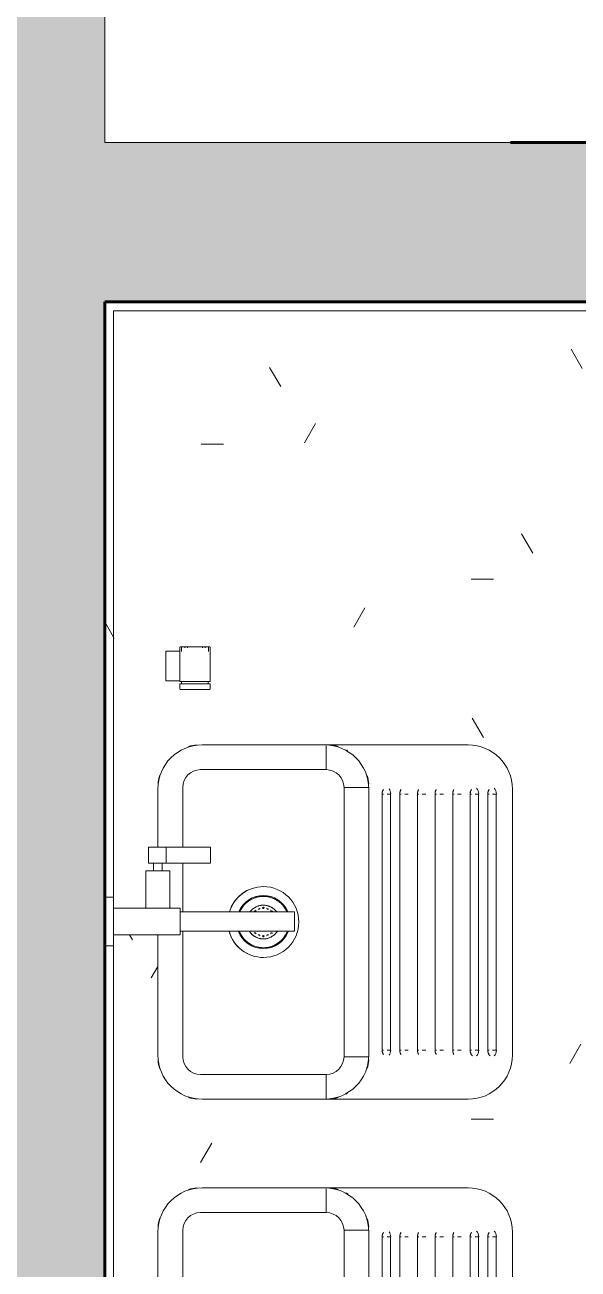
# Model space of a CAD drawing. Header units: millimetres. Extents: x -11245 to 9283, y -22520 to -3800.
# Drawn here: x -7155 to -6531, y -17851 to -16447 of the extents above; entities that cross this region are included whole.
import ezdxf

# ---------------------------------------------------------------- set-up
doc = ezdxf.new("R2010")
doc.units = ezdxf.units.MM
for name, color, linetype, lineweight in [('A-WALL', 113, 'Continuous', 25), ('A-WALL-PATT', 111, 'Continuous', 25), ('I-FURN', 30, 'Continuous', 9), ('P-SANR-FIXT', 6, 'Continuous', 9)]:
    doc.layers.add(name, color=color, linetype=linetype, lineweight=lineweight)
pattern_1 = [(0, (7064.62, 16759.65), (609.6, 152.4), [25.146, -432.054, 25.146, -432.054, -2438.4]), (0, (7064.62, 16759.65), (609.6, 152.4), [-914.4, 25.146, -889.254, 25.146, -432.054, -1066.8]), (0, (7064.62, 16759.65), (609.6, 152.4), [-2286, 25.146, -279.654, 25.146, -736.854]), (120, (7293.22, 16835.85), (-436.7823, 451.7291), [25.146, -432.054, 25.146, -432.054, -2438.4]), (120, (7293.22, 16835.85), (-436.7823, 451.7291), [-914.4, 25.146, -889.254, 25.146, -432.054, -1066.8]), (120, (7293.22, 16835.85), (-436.7823, 451.7291), [-2286, 25.146, -279.654, 25.146, -736.854]), (240, (7369.42, 17140.65), (-172.8177, -604.1291), [25.146, -432.054, 25.146, -2870.454]), (240, (7369.42, 17140.65), (-172.8177, -604.1291), [-482.346, -432.054, 25.146, -889.254, -1524]), (240, (7369.42, 17140.65), (-172.8177, -604.1291), [-1828.8, 25.146, -432.054, 25.146, -1041.654]), (240, (7369.42, 17140.65), (-172.8177, -604.1291), [-2311.146, -279.654, 25.146, -736.854])]

# ---------------------------------------------------------------- blocks, each defined once
blk = doc.blocks.new('BANCADA LAVANDERIA - BANCADA LAVANDERIA-4419173-PAGINAÇÃO DE PISO TÉRREO')
at = {"layer": 'I-FURN'}
h = blk.add_hatch(dxfattribs=at)
h.set_pattern_fill('FP_14', color=256, style=0, pattern_type=2)
h.set_pattern_definition(pattern_1)
h.paths.add_polyline_path([(0, -2380), (10, -2380), (10, -1229.5), (0, -1229.5), (0, -2342.3)])
h.paths.add_polyline_path([(10, -1174.5), (10, -726.9), (0, -726.9), (0, -1174.5), (5.1, -1174.5)])
h.paths.add_polyline_path([(2310, -900), (2320, -900), (2320, 0), (0, 0), (0, -671.9), (10, -671.9), (10, -10), (2310, -10), (2310, -626.1)])
h = blk.add_hatch(dxfattribs=at)
h.set_pattern_fill('FP_15', color=256, style=0, pattern_type=2)
h.set_pattern_definition(pattern_1)
h.paths.add_polyline_path([(10, -1500), (550, -1500), (550, -400), (1770, -400), (1770, -900), (2310, -900), (2310, -10), (10, -10), (10, -684.4), (60, -683.8), (60, -682.9), (46.4, -682.9), (46.4, -642.4), (55.2, -642.4), (54.9, -633.4), (49.6, -633.4), (50.2, -615.4), (60, -615.4), (60, -550), (62.3, -535.6), (66.7, -525), (74.6, -514.6), (87.4, -505.7), (97.9, -501.6), (116.4, -500), (410, -500), (422.9, -501.7), (435, -506.7), (445.4, -514.6), (453.3, -525), (458.3, -537.1), (460, -550), (460, -850), (458.3, -862.9), (453.3, -875), (445.4, -885.4), (435, -893.3), (422.9, -898.3), (407.8, -900), (110, -900), (97.1, -898.3), (85, -893.3), (74.6, -885.4), (66.7, -875), (61.7, -862.9), (60, -850), (60, -714.4), (10, -714.4), (10, -1187), (60, -1186.4), (60, -1185.5), (46.4, -1185.5), (46.4, -1145), (55.2, -1145), (54.9, -1136), (49.6, -1136), (50.4, -1118), (60, -1118), (60, -1050), (62.3, -1035.6), (66.7, -1025), (74.6, -1014.6), (85, -1006.7), (97.1, -1001.7), (110, -1000), (410, -1000), (422.9, -1001.7), (436, -1007.5), (445.4, -1014.6), (453.3, -1025), (458.3, -1037.1), (460, -1050), (460, -1350), (458.3, -1362.9), (453.3, -1375), (445.4, -1385.4), (435, -1393.3), (422.9, -1398.3), (407.8, -1400), (110, -1400), (97.1, -1398.3), (85, -1393.3), (74.6, -1385.4), (66.7, -1375), (61.7, -1362.9), (60, -1350), (60, -1217), (10, -1217), (10, -1497.6)])
h.paths.add_polyline_path([(84.9, -437), (84.9, -431), (91.3, -431), (91.3, -428.5), (69.1, -427.7), (69.1, -394.3), (84.9, -394.3), (84.9, -390), (118.9, -390), (118.9, -428.5), (112.5, -428.5), (112.5, -431), (118.9, -431), (118.9, -437), (86.1, -437)])
at = {"layer": 'I-FURN', "color": 254}
for p, q in [((10, -671.9), (10, -10)), ((10, -10), (2310, -10)), ((110, -500), (410, -500)), ((250, -501), (250, -528)), ((250, -528), (108, -528)), ((108, -528), (250, -528)), ((60, -615.4), (60, -550)), ((88, -548), (88, -615.4)), ((88, -615.4), (88, -548)), ((270, -852), (270, -548)), ((297.7, -548), (270, -548)), ((270, -548), (297.7, -548)), ((270, -852), (270, -548)), ((298, -850), (298, -550)), ((298, -550), (298, -850)), ((314.1, -555.5), (313, -555.5)), ((313, -555.5), (313, -844.5)), ((313, -555.5), (314.5, -555.5)), ((320.2, -555.5), (318.5, -555.5)), ((322.6, -555.5), (320.5, -555.5)), ((320.5, -555.5), (322.6, -555.5)), ((322.6, -555.5), (322.6, -844.5)), ((334, -555.5), (332.9, -555.5)), ((332.9, -555.5), (332.9, -844.5)), ((332.9, -555.5), (334.5, -555.5)), ((340.1, -555.5), (338.5, -555.5)), ((342.5, -555.5), (340.4, -555.5)), ((340.4, -555.5), (342.5, -555.5)), ((353.9, -555.5), (352.8, -555.5)), ((352.8, -555.5), (352.8, -844.5)), ((352.8, -555.5), (354.3, -555.5)), ((360, -555.5), (358.3, -555.5)), ((362.4, -555.5), (360.3, -555.5)), ((360.3, -555.5), (362.4, -555.5)), ((373.8, -555.5), (372.7, -555.5)), ((372.7, -555.5), (372.7, -844.5)), ((372.7, -555.5), (374.2, -555.5)), ((379.9, -555.5), (378.2, -555.5)), ((382.3, -555.5), (380.2, -555.5)), ((380.2, -555.5), (382.3, -555.5)), ((393.7, -555.5), (392.6, -555.5)), ((392.6, -555.5), (392.6, -844.5)), ((392.6, -555.5), (394.1, -555.5)), ((399.8, -555.5), (398.1, -555.5)), ((402.2, -555.5), (400.1, -555.5)), ((400.1, -555.5), (402.2, -555.5)), ((413.4, -555.5), (412.3, -555.5)), ((412.3, -555.5), (412.3, -844.5)), ((412.3, -555.5), (413.9, -555.5)), ((419.5, -555.5), (417.9, -555.5)), ((421.9, -555.5), (419.8, -555.5)), ((419.8, -555.5), (421.9, -555.5)), ((421.9, -555.5), (421.9, -844.5)), ((433.3, -555.5), (432.2, -555.5)), ((432.2, -555.5), (432.2, -844.5)), ((432.2, -555.5), (433.7, -555.5)), ((439.4, -555.5), (437.7, -555.5)), ((441.8, -555.5), (439.7, -555.5)), ((439.7, -555.5), (441.8, -555.5)), ((441.8, -555.5), (441.8, -844.5)), ((460, -550), (460, -850)), ((88, -633.4), (88, -688.4)), ((88, -688.4), (88, -633.4)), ((60, -850), (60, -714.4)), ((88, -710.4), (88, -852)), ((88, -852), (88, -710.4)), ((10, -1174.5), (10, -726.9)), ((270, -852), (297.7, -852)), ((297.7, -852), (270, -852)), ((313, -844.5), (314.1, -844.5)), ((314.5, -844.5), (313, -844.5)), ((318.5, -844.5), (320.2, -844.5)), ((320.5, -844.5), (322.6, -844.5)), ((322.6, -844.5), (320.5, -844.5)), ((332.9, -844.5), (334, -844.5)), ((334.5, -844.5), (332.9, -844.5)), ((338.5, -844.5), (340.1, -844.5)), ((340.4, -844.5), (342.5, -844.5)), ((342.5, -844.5), (340.4, -844.5)), ((352.8, -844.5), (353.9, -844.5)), ((354.3, -844.5), (352.8, -844.5)), ((358.3, -844.5), (360, -844.5)), ((360.3, -844.5), (362.4, -844.5)), ((362.4, -844.5), (360.3, -844.5)), ((372.7, -844.5), (373.8, -844.5)), ((374.2, -844.5), (372.7, -844.5)), ((378.2, -844.5), (379.9, -844.5)), ((380.2, -844.5), (382.3, -844.5)), ((382.3, -844.5), (380.2, -844.5)), ((392.6, -844.5), (393.7, -844.5)), ((394.1, -844.5), (392.6, -844.5)), ((398.1, -844.5), (399.8, -844.5)), ((400.1, -844.5), (402.2, -844.5)), ((402.2, -844.5), (400.1, -844.5)), ((412.3, -844.5), (413.4, -844.5)), ((413.9, -844.5), (412.3, -844.5)), ((417.9, -844.5), (419.5, -844.5)), ((419.8, -844.5), (421.9, -844.5)), ((421.9, -844.5), (419.8, -844.5)), ((432.2, -844.5), (433.3, -844.5)), ((433.7, -844.5), (432.2, -844.5)), ((437.7, -844.5), (439.4, -844.5)), ((439.7, -844.5), (441.8, -844.5)), ((441.8, -844.5), (439.7, -844.5)), ((108, -872), (250, -872)), ((250, -872), (108, -872)), ((250, -872), (250, -899)), ((410, -900), (110, -900)), ((110, -1000), (410, -1000)), ((250, -1001), (250, -1028)), ((250, -1028), (108, -1028)), ((108, -1028), (250, -1028)), ((60, -1118), (60, -1050)), ((88, -1048), (88, -1118)), ((88, -1118), (88, -1048)), ((270, -1352), (270, -1048)), ((297.7, -1048), (270, -1048)), ((270, -1048), (297.7, -1048)), ((270, -1352), (270, -1048)), ((298, -1350), (298, -1050)), ((298, -1050), (298, -1350)), ((460, -1050), (460, -1350)), ((314.1, -1055.5), (313, -1055.5)), ((313, -1055.5), (313, -1344.5)), ((313, -1055.5), (314.5, -1055.5)), ((320.2, -1055.5), (318.5, -1055.5)), ((322.6, -1055.5), (320.5, -1055.5)), ((320.5, -1055.5), (322.6, -1055.5)), ((322.6, -1055.5), (322.6, -1344.5)), ((334, -1055.5), (332.9, -1055.5)), ((332.9, -1055.5), (332.9, -1344.5)), ((332.9, -1055.5), (334.5, -1055.5)), ((340.1, -1055.5), (338.5, -1055.5)), ((342.5, -1055.5), (340.4, -1055.5)), ((340.4, -1055.5), (342.5, -1055.5)), ((353.9, -1055.5), (352.8, -1055.5)), ((352.8, -1055.5), (352.8, -1344.5)), ((352.8, -1055.5), (354.3, -1055.5)), ((360, -1055.5), (358.3, -1055.5)), ((362.4, -1055.5), (360.3, -1055.5)), ((360.3, -1055.5), (362.4, -1055.5)), ((373.8, -1055.5), (372.7, -1055.5)), ((372.7, -1055.5), (372.7, -1344.5)), ((372.7, -1055.5), (374.2, -1055.5)), ((379.9, -1055.5), (378.2, -1055.5)), ((382.3, -1055.5), (380.2, -1055.5)), ((380.2, -1055.5), (382.3, -1055.5)), ((393.7, -1055.5), (392.6, -1055.5)), ((392.6, -1055.5), (392.6, -1344.5)), ((392.6, -1055.5), (394.1, -1055.5)), ((399.8, -1055.5), (398.1, -1055.5)), ((402.2, -1055.5), (400.1, -1055.5)), ((400.1, -1055.5), (402.2, -1055.5)), ((413.4, -1055.5), (412.3, -1055.5)), ((412.3, -1055.5), (412.3, -1344.5)), ((412.3, -1055.5), (413.9, -1055.5)), ((419.5, -1055.5), (417.9, -1055.5)), ((421.9, -1055.5), (419.8, -1055.5)), ((419.8, -1055.5), (421.9, -1055.5)), ((421.9, -1055.5), (421.9, -1344.5)), ((433.3, -1055.5), (432.2, -1055.5)), ((432.2, -1055.5), (432.2, -1344.5)), ((432.2, -1055.5), (433.7, -1055.5)), ((439.4, -1055.5), (437.7, -1055.5)), ((441.8, -1055.5), (439.7, -1055.5)), ((439.7, -1055.5), (441.8, -1055.5)), ((441.8, -1055.5), (441.8, -1344.5))]:
    blk.add_line(p, q, dxfattribs=at)
at = {"layer": 'I-FURN', "color": 254, "flags": 128}
for points in [[(250, -528), (250, -520.8), (250, -514), (250, -508.2), (250, -503.8), (250, -501)], [(314.4, -550.3), (314.3, -550.6), (314.1, -550.9), (314, -551.2), (313.8, -551.5), (313.7, -551.8), (313.6, -552.1), (313.5, -552.3), (313.4, -552.6), (313.3, -552.9), (313.3, -553.1), (313.2, -553.4), (313.2, -553.7), (313.1, -553.9), (313.1, -554.2), (313, -554.5), (313, -554.7), (313, -555), (313, -555.2), (313, -555.5), (313, -555.5)], [(334.4, -550.3), (334.2, -550.6), (334, -550.9), (333.9, -551.2), (333.8, -551.5), (333.6, -551.8), (333.5, -552.1), (333.4, -552.3), (333.3, -552.6), (333.3, -552.9), (333.2, -553.1), (333.1, -553.4), (333.1, -553.7), (333, -553.9), (333, -554.2), (333, -554.5), (332.9, -554.7), (332.9, -555), (332.9, -555.2), (332.9, -555.5), (332.9, -555.5)], [(354.2, -550.3), (354.1, -550.6), (353.9, -550.9), (353.8, -551.2), (353.6, -551.5), (353.5, -551.8), (353.4, -552.1), (353.3, -552.3), (353.2, -552.6), (353.1, -552.9), (353.1, -553.1), (353, -553.4), (353, -553.7), (352.9, -553.9), (352.9, -554.2), (352.8, -554.5), (352.8, -554.7), (352.8, -555), (352.8, -555.2), (352.8, -555.5), (352.8, -555.5)], [(374.1, -550.3), (373.9, -550.6), (373.8, -550.9), (373.6, -551.2), (373.5, -551.5), (373.4, -551.8), (373.3, -552.1), (373.2, -552.3), (373.1, -552.6), (373, -552.9), (372.9, -553.1), (372.9, -553.4), (372.8, -553.7), (372.8, -553.9), (372.8, -554.2), (372.7, -554.5), (372.7, -554.7), (372.7, -555), (372.7, -555.2), (372.7, -555.5), (372.7, -555.5)], [(394, -550.3), (393.8, -550.6), (393.7, -550.9), (393.5, -551.2), (393.4, -551.5), (393.3, -551.8), (393.2, -552.1), (393.1, -552.3), (393, -552.6), (392.9, -552.9), (392.8, -553.1), (392.8, -553.4), (392.7, -553.7), (392.7, -553.9), (392.7, -554.2), (392.6, -554.5), (392.6, -554.7), (392.6, -555), (392.6, -555.2), (392.6, -555.5), (392.6, -555.5)], [(413.8, -550.3), (413.6, -550.6), (413.4, -550.9), (413.3, -551.2), (413.1, -551.5), (413, -551.8), (412.9, -552.1), (412.8, -552.3), (412.7, -552.6), (412.7, -552.9), (412.6, -553.1), (412.5, -553.4), (412.5, -553.7), (412.4, -553.9), (412.4, -554.2), (412.4, -554.5), (412.3, -554.7), (412.3, -555), (412.3, -555.2), (412.3, -555.5), (412.3, -555.5)], [(433.6, -550.3), (433.5, -550.6), (433.3, -550.9), (433.2, -551.2), (433, -551.5), (432.9, -551.8), (432.8, -552.1), (432.7, -552.3), (432.6, -552.6), (432.5, -552.9), (432.5, -553.1), (432.4, -553.4), (432.4, -553.7), (432.3, -553.9), (432.3, -554.2), (432.2, -554.5), (432.2, -554.7), (432.2, -555), (432.2, -555.2), (432.2, -555.5), (432.2, -555.5)], [(179, -671), (177.8, -671), (176.7, -671.1), (175.5, -671.2), (174.4, -671.4), (173.2, -671.6), (172.1, -671.8), (171, -672.1), (169.9, -672.5), (168.8, -672.9), (167.7, -673.3), (166.6, -673.8), (165.6, -674.3), (164.6, -674.8), (163.6, -675.4), (162.6, -676.1), (161.7, -676.7), (160.8, -677.5), (159.9, -678.2), (159, -679), (158.2, -679.8), (157.4, -680.6), (156.6, -681.5), (155.9, -682.4)], [(201.7, -682), (201, -681.1), (200.2, -680.2), (199.4, -679.4), (198.6, -678.6), (197.7, -677.8), (196.8, -677.1), (195.9, -676.4), (194.9, -675.8), (193.9, -675.2), (192.9, -674.6), (191.9, -674), (190.9, -673.5), (189.8, -673.1), (188.7, -672.7), (187.6, -672.3), (186.5, -672), (185.4, -671.7), (184.2, -671.5), (183.1, -671.3), (181.9, -671.1), (180.8, -671.1), (179.6, -671), (179, -671)], [(155.2, -683.4), (154.6, -684.3), (154, -685.3), (153.4, -686.3), (152.9, -687.4), (152.4, -688.4)], [(179, -681), (178.2, -681), (177.5, -681.1), (176.7, -681.1), (176, -681.2), (175.2, -681.4), (174.5, -681.5), (173.7, -681.7), (173, -682), (172.3, -682.2), (171.6, -682.5), (170.9, -682.8), (170.2, -683.1), (169.6, -683.5), (168.9, -683.9), (168.3, -684.3), (167.7, -684.8), (167.1, -685.2), (166.5, -685.7), (165.9, -686.2), (165.4, -686.8), (164.9, -687.3), (164.4, -687.9), (163.9, -688.5)], [(193.9, -688.2), (193.4, -687.6), (192.9, -687.1), (192.4, -686.5), (191.8, -686), (191.3, -685.5), (190.7, -685), (190.1, -684.6), (189.4, -684.1), (188.8, -683.7), (188.1, -683.3), (187.5, -683), (186.8, -682.7), (186.1, -682.4), (185.4, -682.1), (184.6, -681.9), (183.9, -681.6), (183.2, -681.5), (182.4, -681.3), (181.7, -681.2), (180.9, -681.1), (180.2, -681), (179.4, -681), (179, -681)], [(205.4, -687.9), (204.9, -686.9), (204.3, -685.9), (203.7, -684.9), (203.1, -683.9), (202.4, -682.9)], [(152.2, -711), (152.6, -712.1), (153.1, -713.1), (153.7, -714.1), (154.3, -715.1), (154.9, -716.1), (155.6, -717.1)], [(163.2, -710.6), (163.6, -711.2), (164.1, -711.8), (164.6, -712.4), (165.1, -712.9), (165.6, -713.5), (166.2, -714), (166.7, -714.5), (167.3, -715), (167.9, -715.4), (168.6, -715.9), (169.2, -716.3), (169.9, -716.7), (170.5, -717), (171.2, -717.3), (171.9, -717.6), (172.6, -717.9), (173.4, -718.1), (174.1, -718.4), (174.8, -718.5), (175.6, -718.7), (176.3, -718.8), (177.1, -718.9), (177.8, -719), (178.6, -719), (179, -719)], [(179, -719), (179.8, -719), (180.5, -718.9), (181.3, -718.9), (182, -718.8), (182.8, -718.6), (183.5, -718.5), (184.3, -718.3), (185, -718), (185.7, -717.8), (186.4, -717.5), (187.1, -717.2), (187.8, -716.9), (188.4, -716.5), (189.1, -716.1), (189.7, -715.7), (190.3, -715.2), (190.9, -714.8), (191.5, -714.3), (192.1, -713.8), (192.6, -713.2), (193.1, -712.7), (193.6, -712.1), (194.1, -711.5), (194.6, -710.9), (195, -710.3)], [(202.8, -716.6), (203.4, -715.7), (204, -714.7), (204.6, -713.7), (205.1, -712.6), (205.6, -711.6), (206, -710.5)], [(156.3, -718), (157, -718.9), (157.8, -719.8), (158.6, -720.6), (159.4, -721.4), (160.3, -722.2), (161.2, -722.9), (162.1, -723.6), (163.1, -724.2), (164.1, -724.8), (165.1, -725.4), (166.1, -726), (167.1, -726.5), (168.2, -726.9), (169.3, -727.3), (170.4, -727.7), (171.5, -728), (172.6, -728.3), (173.8, -728.5), (174.9, -728.7), (176.1, -728.9), (177.2, -728.9), (178.4, -729), (179, -729)], [(179, -729), (180.2, -729), (181.3, -728.9), (182.5, -728.8), (183.6, -728.6), (184.8, -728.4), (185.9, -728.2), (187, -727.9), (188.1, -727.5), (189.2, -727.1), (190.3, -726.7), (191.4, -726.2), (192.4, -725.7), (193.4, -725.2), (194.4, -724.6), (195.4, -723.9), (196.3, -723.3), (197.2, -722.5), (198.1, -721.8), (199, -721), (199.8, -720.2), (200.6, -719.4), (201.4, -718.5), (202.1, -717.6)], [(314.4, -849.7), (314.3, -849.4), (314.1, -849.1), (314, -848.8), (313.8, -848.5), (313.7, -848.2), (313.6, -847.9), (313.5, -847.7), (313.4, -847.4), (313.3, -847.1), (313.3, -846.9), (313.2, -846.6), (313.2, -846.3), (313.1, -846.1), (313.1, -845.8), (313, -845.5), (313, -845.3), (313, -845), (313, -844.8), (313, -844.5), (313, -844.5)], [(334.4, -849.7), (334.2, -849.4), (334, -849.1), (333.9, -848.8), (333.8, -848.5), (333.6, -848.2), (333.5, -847.9), (333.4, -847.7), (333.3, -847.4), (333.3, -847.1), (333.2, -846.9), (333.1, -846.6), (333.1, -846.3), (333, -846.1), (333, -845.8), (333, -845.5), (332.9, -845.3), (332.9, -845), (332.9, -844.8), (332.9, -844.5), (332.9, -844.5)], [(354.2, -849.7), (354.1, -849.4), (353.9, -849.1), (353.8, -848.8), (353.6, -848.5), (353.5, -848.2), (353.4, -847.9), (353.3, -847.7), (353.2, -847.4), (353.1, -847.1), (353.1, -846.9), (353, -846.6), (353, -846.3), (352.9, -846.1), (352.9, -845.8), (352.8, -845.5), (352.8, -845.3), (352.8, -845), (352.8, -844.8), (352.8, -844.5), (352.8, -844.5)], [(374.1, -849.7), (373.9, -849.4), (373.8, -849.1), (373.6, -848.8), (373.5, -848.5), (373.4, -848.2), (373.3, -847.9), (373.2, -847.7), (373.1, -847.4), (373, -847.1), (372.9, -846.9), (372.9, -846.6), (372.8, -846.3), (372.8, -846.1), (372.8, -845.8), (372.7, -845.5), (372.7, -845.3), (372.7, -845), (372.7, -844.8), (372.7, -844.5), (372.7, -844.5)], [(394, -849.7), (393.8, -849.4), (393.7, -849.1), (393.5, -848.8), (393.4, -848.5), (393.3, -848.2), (393.2, -847.9), (393.1, -847.7), (393, -847.4), (392.9, -847.1), (392.8, -846.9), (392.8, -846.6), (392.7, -846.3), (392.7, -846.1), (392.7, -845.8), (392.6, -845.5), (392.6, -845.3), (392.6, -845), (392.6, -844.8), (392.6, -844.5), (392.6, -844.5)], [(413.8, -849.7), (413.6, -849.4), (413.4, -849.1), (413.3, -848.8), (413.1, -848.5), (413, -848.2), (412.9, -847.9), (412.8, -847.7), (412.7, -847.4), (412.7, -847.1), (412.6, -846.9), (412.5, -846.6), (412.5, -846.3), (412.4, -846.1), (412.4, -845.8), (412.4, -845.5), (412.3, -845.3), (412.3, -845), (412.3, -844.8), (412.3, -844.5), (412.3, -844.5)], [(433.6, -849.7), (433.5, -849.4), (433.3, -849.1), (433.2, -848.8), (433, -848.5), (432.9, -848.2), (432.8, -847.9), (432.7, -847.7), (432.6, -847.4), (432.5, -847.1), (432.5, -846.9), (432.4, -846.6), (432.4, -846.3), (432.3, -846.1), (432.3, -845.8), (432.2, -845.5), (432.2, -845.3), (432.2, -845), (432.2, -844.8), (432.2, -844.5), (432.2, -844.5)], [(250, -899), (250, -896.2), (250, -891.8), (250, -886), (250, -879.2), (250, -872)], [(250, -1028), (250, -1020.8), (250, -1014), (250, -1008.2), (250, -1003.8), (250, -1001)], [(314.4, -1050.3), (314.3, -1050.6), (314.1, -1050.9), (314, -1051.2), (313.8, -1051.5), (313.7, -1051.8), (313.6, -1052.1), (313.5, -1052.3), (313.4, -1052.6), (313.3, -1052.9), (313.3, -1053.1), (313.2, -1053.4), (313.2, -1053.7), (313.1, -1053.9), (313.1, -1054.2), (313, -1054.5), (313, -1054.7), (313, -1055), (313, -1055.2), (313, -1055.5), (313, -1055.5)], [(334.4, -1050.3), (334.2, -1050.6), (334, -1050.9), (333.9, -1051.2), (333.8, -1051.5), (333.6, -1051.8), (333.5, -1052.1), (333.4, -1052.3), (333.3, -1052.6), (333.3, -1052.9), (333.2, -1053.1), (333.1, -1053.4), (333.1, -1053.7), (333, -1053.9), (333, -1054.2), (333, -1054.5), (332.9, -1054.7), (332.9, -1055), (332.9, -1055.2), (332.9, -1055.5), (332.9, -1055.5)], [(354.2, -1050.3), (354.1, -1050.6), (353.9, -1050.9), (353.8, -1051.2), (353.6, -1051.5), (353.5, -1051.8), (353.4, -1052.1), (353.3, -1052.3), (353.2, -1052.6), (353.1, -1052.9), (353.1, -1053.1), (353, -1053.4), (353, -1053.7), (352.9, -1053.9), (352.9, -1054.2), (352.8, -1054.5), (352.8, -1054.7), (352.8, -1055), (352.8, -1055.2), (352.8, -1055.5), (352.8, -1055.5)], [(374.1, -1050.3), (373.9, -1050.6), (373.8, -1050.9), (373.6, -1051.2), (373.5, -1051.5), (373.4, -1051.8), (373.3, -1052.1), (373.2, -1052.3), (373.1, -1052.6), (373, -1052.9), (372.9, -1053.1), (372.9, -1053.4), (372.8, -1053.7), (372.8, -1053.9), (372.8, -1054.2), (372.7, -1054.5), (372.7, -1054.7), (372.7, -1055), (372.7, -1055.2), (372.7, -1055.5), (372.7, -1055.5)], [(394, -1050.3), (393.8, -1050.6), (393.7, -1050.9), (393.5, -1051.2), (393.4, -1051.5), (393.3, -1051.8), (393.2, -1052.1), (393.1, -1052.3), (393, -1052.6), (392.9, -1052.9), (392.8, -1053.1), (392.8, -1053.4), (392.7, -1053.7), (392.7, -1053.9), (392.7, -1054.2), (392.6, -1054.5), (392.6, -1054.7), (392.6, -1055), (392.6, -1055.2), (392.6, -1055.5), (392.6, -1055.5)], [(413.8, -1050.3), (413.6, -1050.6), (413.4, -1050.9), (413.3, -1051.2), (413.1, -1051.5), (413, -1051.8), (412.9, -1052.1), (412.8, -1052.3), (412.7, -1052.6), (412.7, -1052.9), (412.6, -1053.1), (412.5, -1053.4), (412.5, -1053.7), (412.4, -1053.9), (412.4, -1054.2), (412.4, -1054.5), (412.3, -1054.7), (412.3, -1055), (412.3, -1055.2), (412.3, -1055.5), (412.3, -1055.5)], [(433.6, -1050.3), (433.5, -1050.6), (433.3, -1050.9), (433.2, -1051.2), (433, -1051.5), (432.9, -1051.8), (432.8, -1052.1), (432.7, -1052.3), (432.6, -1052.6), (432.5, -1052.9), (432.5, -1053.1), (432.4, -1053.4), (432.4, -1053.7), (432.3, -1053.9), (432.3, -1054.2), (432.2, -1054.5), (432.2, -1054.7), (432.2, -1055), (432.2, -1055.2), (432.2, -1055.5), (432.2, -1055.5)]]:
    blk.add_lwpolyline(points, dxfattribs=at)
at = {"layer": 'I-FURN', "color": 254}
for centre, radius, start, end in [((110, -550), 50, 90, 180), ((108, -548), 48, 94.7952, 106.0902), ((248, -550), 50, 360, 90), ((250, -548), 48, 73.9098, 85.2048), ((410, -550), 50, 360, 90), ((250, -548), 48, 60.0869, 61.5021), ((108, -548), 20, 90, 180), ((250, -548), 20, 360, 90), ((108, -548), 48, 163.9098, 175.2048), ((250, -548), 48, 4.7952, 16.0902), ((179, -700), 40, 90, 163.0089), ((179, -700), 40, 90, 162.55), ((179, -700), 40, 270, 90), ((179, -700), 40, 270, 90), ((179, -700), 30, 90, 156.3292), ((179, -700), 29, 90, 155.3664), ((179, -700), 30, 23.6708, 90), ((179, -700), 29, 24.6336, 90), ((179, -700), 19, 90, 141.0347), ((169.6, -687.1), 0.84, 180, 270), ((169.6, -687.1), 0.84, 270, 45), ((174.1, -684.8), 0.84, 195, 270), ((174.1, -684.8), 0.84, 270, 30), ((179, -684), 0.84, 90, 270), ((179, -700), 19, 38.9653, 90), ((179, -684), 0.84, 270, 90), ((183.9, -684.8), 0.84, 150, 270), ((183.9, -684.8), 0.84, 270, 345), ((188.4, -687.1), 0.84, 135, 270), ((188.4, -687.1), 0.84, 270, 345), ((179, -700), 40, 195.0216, 270), ((179, -700), 40, 195.55, 270), ((179, -700), 30, 200.6308, 270), ((179, -700), 29, 201.4887, 270), ((179, -700), 19, 214.7226, 270), ((169.6, -712.9), 0.84, 90, 165), ((169.6, -712.9), 0.84, 315, 90), ((174.1, -715.2), 0.84, 90, 165), ((174.1, -715.2), 0.84, 330, 90), ((179, -716), 0.84, 90, 270), ((179, -700), 29, 270, 338.5113), ((179, -700), 30, 270, 339.3692), ((179, -700), 19, 270, 325.2774), ((179, -716), 0.84, 270, 90), ((183.9, -715.2), 0.84, 90, 210), ((183.9, -715.2), 0.84, 15, 90), ((188.4, -712.9), 0.84, 90, 225), ((188.4, -712.9), 0.84, 360, 90), ((110, -850), 50, 180, 270), ((108, -852), 48, 184.7952, 196.0902), ((108, -852), 20, 180, 270), ((248, -850), 50, 270, 360), ((250, -852), 20, 270, 360), ((250, -852), 48, 343.9098, 355.2048), ((410, -850), 50, 270, 360), ((108, -852), 48, 253.9098, 265.2048), ((250, -852), 48, 274.7952, 286.0902), ((250, -852), 48, 298.1024, 299.9131), ((110, -1050), 50, 90, 180), ((108, -1048), 48, 94.7952, 106.0902), ((248, -1050), 50, 360, 90), ((250, -1048), 48, 73.9098, 85.2048), ((250, -1048), 48, 59.2373, 61.5021), ((410, -1050), 50, 360, 90), ((108, -1048), 48, 163.9098, 175.2048), ((108, -1048), 20, 90, 180), ((250, -1048), 20, 360, 90), ((250, -1048), 48, 4.7952, 16.0902)]:
    blk.add_arc(centre, radius, start, end, dxfattribs=at)
for centre, start_param, end_param in [((317.9, -555.5), 0.806065, 1.409974), ((317.9, -555.5), 4.712389, 5.599135), ((417.2, -555.5), 0.806065, 1.409974), ((417.2, -555.5), 4.712389, 5.759587), ((437.1, -555.5), 0.806065, 1.409974), ((437.1, -555.5), 4.712389, 5.759587), ((317.9, -844.5), 1.706509, 2.335527), ((317.9, -844.5), 3.825643, 4.712389), ((417.2, -844.5), 1.706509, 2.617994), ((417.2, -844.5), 3.665191, 4.712389), ((437.1, -844.5), 1.706509, 2.617994), ((437.1, -844.5), 3.665191, 4.712389), ((317.9, -1055.5), 0.806065, 1.409974), ((317.9, -1055.5), 4.712389, 5.599135), ((417.2, -1055.5), 0.806065, 1.409974), ((417.2, -1055.5), 4.712389, 5.759587), ((437.1, -1055.5), 0.806065, 1.409974), ((437.1, -1055.5), 4.712389, 5.759587)]:
    blk.add_ellipse(centre, major_axis=(0, 7.5), ratio=0.633238, start_param=start_param, end_param=end_param, dxfattribs=at)
blk = doc.blocks.new('ARMARIO SUSPENSO COZINHA - ARMARIO SUSPENSO COZINHA-4516002-PAGINAÇÃO DE PISO TÉRREO')
at = {"layer": 'I-FURN', "color": 254}
for p, q in [((-457.7, 0), (0, 0)), ((0, 0), (0, -200))]:
    blk.add_line(p, q, dxfattribs=at)
blk = doc.blocks.new('Torneira de Parede Elite - Único-4610672-PAGINAÇÃO DE PISO TÉRREO')
at = {"layer": 'P-SANR-FIXT'}
for p, q in [((-7015.1, -17877.6), (-7015.1, -17895.7)), ((-7015, -17877.6), (-7015.1, -17877.6)), ((-7015.1, -17877.6), (-7012.6, -17877.6)), ((-7012.6, -17877.6), (-6997.6, -17877.6)), ((-6997.6, -17877.6), (-6995.1, -17877.6)), ((-6995.1, -17877.6), (-6995.2, -17877.6)), ((-6995.1, -17895.7), (-6995.1, -17877.6)), ((-6994.8, -17877.6), (-6995.1, -17877.6)), ((-6995.1, -17877.6), (-6994.1, -17877.6)), ((-6994.1, -17877.6), (-6945.6, -17877.6)), ((-6945.6, -17877.6), (-6945.1, -17877.6)), ((-6945.1, -17877.6), (-6945.6, -17877.6)), ((-6945.1, -17895.7), (-6945.1, -17877.6)), ((-7018.2, -17904.6), (-7018.2, -17945.2)), ((-7018.2, -17904.6), (-7004.6, -17904.6)), ((-7012.6, -17895.7), (-7015.1, -17895.7)), ((-7015.1, -17895.7), (-7015, -17895.7)), ((-6997.6, -17895.7), (-7012.6, -17895.7)), ((-7009.6, -17895.7), (-7009.6, -17904.6)), ((-7004.6, -17904.6), (-6991.1, -17904.6)), ((-6999.6, -17904.6), (-6999.6, -17895.7)), ((-6995.1, -17895.7), (-6997.6, -17895.7)), ((-6995.2, -17895.7), (-6995.1, -17895.7)), ((-6994.1, -17895.7), (-6995.1, -17895.7)), ((-6995.1, -17895.7), (-6994.8, -17895.7)), ((-6945.6, -17895.7), (-6994.1, -17895.7)), ((-6991.1, -17945.2), (-6991.1, -17904.6)), ((-6945.6, -17895.7), (-6945.1, -17895.7)), ((-6945.1, -17895.7), (-6945.6, -17895.7)), ((-7054.6, -17934.1), (-7064.6, -17934.1)), ((-7054.6, -17934.1), (-7054.6, -17989.1)), ((-7054.6, -17946.6), (-6979.6, -17946.6)), ((-6979.6, -17946.6), (-6979.6, -17976.6)), ((-6920.3, -17950.6), (-6979.6, -17950.6)), ((-6920.3, -17950.6), (-6862.1, -17950.6)), ((-6850.6, -17950.6), (-6862.1, -17950.6)), ((-6850.6, -17950.6), (-6850.6, -17972.6)), ((-6979.6, -17976.6), (-7054.6, -17976.6)), ((-6979.6, -17972.6), (-6920.3, -17972.6)), ((-6862.1, -17972.6), (-6920.3, -17972.6)), ((-6862.1, -17972.6), (-6850.6, -17972.6)), ((-7064.6, -17989.1), (-7054.6, -17989.1))]:
    blk.add_line(p, q, dxfattribs=at)
at = {"layer": 'P-SANR-FIXT', "flags": 128}
for points in [[(-7019.6, -17946.6), (-7019.6, -17946.6), (-7019.5, -17946.6), (-7019.4, -17946.6), (-7019.4, -17946.6), (-7019.3, -17946.6), (-7019.3, -17946.6), (-7019.2, -17946.6), (-7019.2, -17946.5), (-7019.1, -17946.5), (-7019.1, -17946.5), (-7019, -17946.5), (-7019, -17946.5), (-7018.9, -17946.4), (-7018.9, -17946.4), (-7018.8, -17946.4), (-7018.8, -17946.3), (-7018.7, -17946.3), (-7018.7, -17946.3), (-7018.6, -17946.2), (-7018.6, -17946.2), (-7018.5, -17946.1), (-7018.5, -17946.1), (-7018.5, -17946), (-7018.4, -17946), (-7018.4, -17946), (-7018.4, -17945.9), (-7018.3, -17945.9), (-7018.3, -17945.8), (-7018.3, -17945.8), (-7018.3, -17945.7), (-7018.3, -17945.6), (-7018.2, -17945.6), (-7018.2, -17945.5), (-7018.2, -17945.5), (-7018.2, -17945.4), (-7018.2, -17945.4), (-7018.2, -17945.3), (-7018.2, -17945.2), (-7018.2, -17945.2), (-7018.2, -17945.2)], [(-6991.1, -17945.2), (-6991.1, -17945.2), (-6991.1, -17945.3), (-6991.1, -17945.3), (-6991, -17945.4), (-6991, -17945.5), (-6991, -17945.5), (-6991, -17945.6), (-6991, -17945.6), (-6991, -17945.7), (-6991, -17945.7), (-6990.9, -17945.8), (-6990.9, -17945.8), (-6990.9, -17945.9), (-6990.8, -17945.9), (-6990.8, -17946), (-6990.8, -17946), (-6990.7, -17946.1), (-6990.7, -17946.1), (-6990.7, -17946.2), (-6990.6, -17946.2), (-6990.6, -17946.3), (-6990.5, -17946.3), (-6990.5, -17946.3), (-6990.4, -17946.4), (-6990.4, -17946.4), (-6990.4, -17946.4), (-6990.3, -17946.4), (-6990.2, -17946.5), (-6990.2, -17946.5), (-6990.1, -17946.5), (-6990.1, -17946.5), (-6990, -17946.6), (-6990, -17946.6), (-6989.9, -17946.6), (-6989.9, -17946.6), (-6989.8, -17946.6), (-6989.8, -17946.6), (-6989.7, -17946.6), (-6989.6, -17946.6), (-6989.6, -17946.6)]]:
    blk.add_lwpolyline(points, dxfattribs=at)
blk = doc.blocks.new('Ducha Higiênica Mix_Match - Cobre Escovado-4987926-PAGINAÇÃO DE PISO TÉRREO')
at = {"layer": 'P-SANR-FIXT', "color": 55}
for p, q in [((154.7, 48), (149.5, 48)), ((149.5, 48), (149.5, 32.8)), ((149.5, 48), (149.5, 32.8)), ((150.5, 44.2), (149.5, 44.2)), ((188.5, 49.8), (150, 49.8)), ((188.5, 49.8), (188.5, 32.8)), ((191, 47.8), (188.5, 47.8)), ((197, 49.8), (191, 49.8)), ((191, 32.8), (191, 49.8)), ((150.5, 41.1), (149.5, 41.1)), ((149.5, 32.8), (149.5, 17.5)), ((149.5, 32.8), (149.5, 17.5)), ((188.5, 32.8), (188.5, 15.7)), ((191, 15.7), (191, 32.8)), ((149.5, 24.5), (150.5, 24.5)), ((149.5, 21.4), (150.5, 21.4)), ((149.5, 17.5), (154.7, 17.5)), ((150, 15.7), (188.5, 15.7)), ((154.3, 15.7), (154.3, 0)), ((187.7, 0), (187.7, 15.8)), ((188.5, 17.7), (191, 17.7)), ((191, 15.7), (197, 15.7)), ((187.7, 0), (154.3, 0))]:
    blk.add_line(p, q, dxfattribs=at)
at = {"layer": 'P-SANR-FIXT', "color": 55, "flags": 128}
for points in [[(149.5, 49.2), (149.5, 49.3), (149.5, 49.3), (149.5, 49.3), (149.5, 49.3), (149.5, 49.3), (149.5, 49.4), (149.5, 49.4), (149.5, 49.4), (149.5, 49.4), (149.5, 49.4), (149.6, 49.5), (149.6, 49.5), (149.6, 49.5), (149.6, 49.5), (149.6, 49.5), (149.6, 49.6), (149.6, 49.6), (149.6, 49.6), (149.6, 49.6), (149.7, 49.6), (149.7, 49.6), (149.7, 49.7), (149.7, 49.7), (149.7, 49.7), (149.8, 49.7), (149.8, 49.7), (149.8, 49.7), (149.8, 49.7), (149.8, 49.7), (149.8, 49.7), (149.9, 49.7), (149.9, 49.8), (149.9, 49.8), (149.9, 49.8), (150, 49.8), (150, 49.8), (150, 49.8), (150, 49.8), (150, 49.8), (150, 49.8)], [(149.5, 47.6), (149.5, 47.9), (149.5, 48.1), (149.5, 48.3), (149.5, 48.5), (149.5, 48.7), (149.5, 48.9), (149.5, 49), (149.5, 49.1), (149.5, 49.2), (149.5, 49.2), (149.5, 49.2)], [(149.5, 49.2), (149.5, 49.2), (149.5, 49.2), (149.5, 49.1), (149.5, 49), (149.5, 48.9), (149.5, 48.8), (149.5, 48.6), (149.5, 48.4), (149.5, 48.2), (149.5, 47.9), (149.5, 47.7), (149.5, 47.4), (149.5, 47.1), (149.5, 46.7), (149.5, 46.4), (149.5, 46), (149.5, 45.6), (149.5, 45.1), (149.5, 44.7), (149.5, 44.2), (149.5, 43.8), (149.5, 43.3), (149.5, 42.7), (149.5, 42.2), (149.5, 41.7), (149.5, 41.1), (149.5, 40.5), (149.5, 39.9), (149.5, 39.3), (149.5, 38.7), (149.5, 38.1), (149.5, 37.5), (149.5, 36.8), (149.5, 36.2), (149.5, 35.6), (149.5, 34.9), (149.5, 34.3), (149.5, 33.6), (149.5, 32.9), (149.5, 32.8)], [(197, 49.8), (197, 49.8), (197, 49.8), (197.1, 49.8), (197.1, 49.8), (197.1, 49.8), (197.1, 49.8), (197.1, 49.8), (197.2, 49.7), (197.2, 49.7), (197.2, 49.7), (197.2, 49.7), (197.2, 49.7), (197.3, 49.7), (197.3, 49.7), (197.3, 49.7), (197.3, 49.7), (197.3, 49.7), (197.3, 49.6), (197.4, 49.6), (197.4, 49.6), (197.4, 49.6), (197.4, 49.6), (197.4, 49.6), (197.4, 49.5), (197.4, 49.5), (197.5, 49.5), (197.5, 49.5), (197.5, 49.5), (197.5, 49.5), (197.5, 49.4), (197.5, 49.4), (197.5, 49.4), (197.5, 49.4), (197.5, 49.3), (197.5, 49.3), (197.5, 49.3), (197.5, 49.3), (197.5, 49.3), (197.5, 49.2), (197.5, 49.2)], [(197.5, 32.8), (197.5, 33.4), (197.5, 34.1), (197.5, 34.7), (197.5, 35.4), (197.5, 36), (197.5, 36.7), (197.5, 37.3), (197.5, 37.9), (197.5, 38.6), (197.5, 39.2), (197.5, 39.8), (197.5, 40.4), (197.5, 40.9), (197.5, 41.5), (197.5, 42.1), (197.5, 42.6), (197.5, 43.1), (197.5, 43.6), (197.5, 44.1), (197.5, 44.6), (197.5, 45), (197.5, 45.5), (197.5, 45.9), (197.5, 46.3), (197.5, 46.6), (197.5, 47), (197.5, 47.3), (197.5, 47.6), (197.5, 47.9), (197.5, 48.1), (197.5, 48.3), (197.5, 48.5), (197.5, 48.7), (197.5, 48.9), (197.5, 49), (197.5, 49.1), (197.5, 49.2), (197.5, 49.2), (197.5, 49.2)], [(197.5, 49.2), (197.5, 49.2), (197.5, 49.2), (197.5, 49.1), (197.5, 49), (197.5, 48.9), (197.5, 48.8), (197.5, 48.6), (197.5, 48.4), (197.5, 48.2), (197.5, 47.9), (197.5, 47.7), (197.5, 47.4), (197.5, 47.1), (197.5, 46.7), (197.5, 46.4), (197.5, 46), (197.5, 45.6), (197.5, 45.1), (197.5, 44.7), (197.5, 44.2), (197.5, 43.8), (197.5, 43.3), (197.5, 42.7), (197.5, 42.2), (197.5, 41.7), (197.5, 41.1), (197.5, 40.5), (197.5, 39.9), (197.5, 39.3), (197.5, 38.7), (197.5, 38.1), (197.5, 37.5), (197.5, 36.8), (197.5, 36.2), (197.5, 35.6), (197.5, 34.9), (197.5, 34.3), (197.5, 33.6), (197.5, 32.9), (197.5, 32.8)], [(149.5, 32.8), (149.5, 32.1), (149.5, 31.4), (149.5, 30.8), (149.5, 30.1), (149.5, 29.5), (149.5, 28.8), (149.5, 28.2), (149.5, 27.6), (149.5, 27), (149.5, 26.3), (149.5, 25.7), (149.5, 25.2), (149.5, 24.6), (149.5, 24), (149.5, 23.5), (149.5, 22.9), (149.5, 22.4), (149.5, 21.9), (149.5, 21.4), (149.5, 20.9), (149.5, 20.5), (149.5, 20.1), (149.5, 19.7), (149.5, 19.3), (149.5, 18.9), (149.5, 18.5), (149.5, 18.2), (149.5, 17.9), (149.5, 17.7), (149.5, 17.4), (149.5, 17.2), (149.5, 17), (149.5, 16.8), (149.5, 16.6), (149.5, 16.5), (149.5, 16.4), (149.5, 16.4), (149.5, 16.3), (149.5, 16.3)], [(197.5, 32.8), (197.5, 32.1), (197.5, 31.4), (197.5, 30.8), (197.5, 30.1), (197.5, 29.5), (197.5, 28.8), (197.5, 28.2), (197.5, 27.6), (197.5, 27), (197.5, 26.3), (197.5, 25.7), (197.5, 25.1), (197.5, 24.6), (197.5, 24), (197.5, 23.5), (197.5, 22.9), (197.5, 22.4), (197.5, 21.9), (197.5, 21.4), (197.5, 20.9), (197.5, 20.5), (197.5, 20.1), (197.5, 19.6), (197.5, 19.3), (197.5, 18.9), (197.5, 18.5), (197.5, 18.2), (197.5, 17.9), (197.5, 17.7), (197.5, 17.4), (197.5, 17.2), (197.5, 17), (197.5, 16.8), (197.5, 16.6), (197.5, 16.5), (197.5, 16.4), (197.5, 16.3), (197.5, 16.3), (197.5, 16.3)], [(197.5, 16.3), (197.5, 16.3), (197.5, 16.3), (197.5, 16.4), (197.5, 16.5), (197.5, 16.6), (197.5, 16.8), (197.5, 16.9), (197.5, 17.1), (197.5, 17.3), (197.5, 17.6), (197.5, 17.8), (197.5, 18.1), (197.5, 18.5), (197.5, 18.8), (197.5, 19.2), (197.5, 19.5), (197.5, 19.9), (197.5, 20.4), (197.5, 20.8), (197.5, 21.3), (197.5, 21.8), (197.5, 22.3), (197.5, 22.8), (197.5, 23.3), (197.5, 23.9), (197.5, 24.4), (197.5, 25), (197.5, 25.6), (197.5, 26.2), (197.5, 26.8), (197.5, 27.4), (197.5, 28), (197.5, 28.7), (197.5, 29.3), (197.5, 30), (197.5, 30.6), (197.5, 31.3), (197.5, 31.9), (197.5, 32.6), (197.5, 32.8)], [(149.5, 16.3), (149.5, 16.3), (149.5, 16.3), (149.5, 16.4), (149.5, 16.5), (149.5, 16.6), (149.5, 16.8), (149.5, 16.9), (149.5, 17.1), (149.5, 17.3), (149.5, 17.6), (149.5, 17.9)], [(150, 15.7), (150, 15.7), (150, 15.7), (150, 15.7), (150, 15.7), (149.9, 15.8), (149.9, 15.8), (149.9, 15.8), (149.9, 15.8), (149.9, 15.8), (149.8, 15.8), (149.8, 15.8), (149.8, 15.8), (149.8, 15.8), (149.8, 15.8), (149.7, 15.8), (149.7, 15.8), (149.7, 15.9), (149.7, 15.9), (149.7, 15.9), (149.7, 15.9), (149.6, 15.9), (149.6, 15.9), (149.6, 16), (149.6, 16), (149.6, 16), (149.6, 16), (149.6, 16), (149.6, 16), (149.5, 16.1), (149.5, 16.1), (149.5, 16.1), (149.5, 16.1), (149.5, 16.1), (149.5, 16.2), (149.5, 16.2), (149.5, 16.2), (149.5, 16.2), (149.5, 16.3), (149.5, 16.3), (149.5, 16.3)], [(197.5, 16.3), (197.5, 16.3), (197.5, 16.2), (197.5, 16.2), (197.5, 16.2), (197.5, 16.2), (197.5, 16.2), (197.5, 16.1), (197.5, 16.1), (197.5, 16.1), (197.5, 16.1), (197.5, 16), (197.5, 16), (197.5, 16), (197.4, 16), (197.4, 16), (197.4, 16), (197.4, 15.9), (197.4, 15.9), (197.4, 15.9), (197.4, 15.9), (197.3, 15.9), (197.3, 15.9), (197.3, 15.8), (197.3, 15.8), (197.3, 15.8), (197.3, 15.8), (197.2, 15.8), (197.2, 15.8), (197.2, 15.8), (197.2, 15.8), (197.2, 15.8), (197.1, 15.8), (197.1, 15.8), (197.1, 15.8), (197.1, 15.7), (197.1, 15.7), (197, 15.7), (197, 15.7), (197, 15.7), (197, 15.7)]]:
    blk.add_lwpolyline(points, dxfattribs=at)

msp = doc.modelspace()

# ---------------------------------------------------------------- hatches: boundary and pattern name
at = {"layer": 'A-WALL-PATT'}
h = msp.add_hatch(color=256, dxfattribs=at)
h.paths.add_polyline_path([(-7064.6, -19319.7), (-7064.6, -16279.7), (-7244.6, -16279.7), (-7244.6, -19319.7), (-7175.1, -19319.7)])
h.paths.add_polyline_path([(-7064.6, -14079.7), (-7064.6, -12989.7), (-7244.6, -12989.7), (-7244.6, -14079.7), (-7175.1, -14079.7)])
h.paths.add_polyline_path([(-7244.6, -8789.7), (-7064.6, -8789.7), (-7064.6, -8039.7), (-7244.6, -8039.7), (-7244.6, -8232.9)])
h.paths.add_polyline_path([(-7244.6, -5639.7), (-7064.6, -5639.7), (-7064.6, -5479.7), (-7244.6, -5479.7)])
h = msp.add_hatch(color=256, dxfattribs=at)
h.paths.add_polyline_path([(-2639.6, -16759.7), (-2564.6, -16759.7), (-2564.6, -16579.7), (-2639.6, -16579.7), (-2639.6, -16623)])
h.paths.add_polyline_path([(-3389.6, -16759.7), (-3389.6, -16579.7), (-5053.4, -16579.7), (-5053.4, -16582.1), (-6606.9, -16582.1), (-6606.9, -16579.7), (-7064.6, -16579.7), (-7064.6, -16759.7), (-3720, -16759.7)])
msp.add_hatch(color=256, dxfattribs=at).paths.add_polyline_path([(-5053.4, -16582.1), (-5053.4, -16579.7), (-6606.9, -16579.7), (-6606.9, -16582.1), (-5102, -16582.1)])

# ---------------------------------------------------------------- linework, layer by layer
at = {"layer": 'A-WALL', "lineweight": 60}
for p, q in [((-6606.9, -16579.7), (-5044.6, -16579.7)), ((-7064.6, -19139.7), (-7064.6, -16759.7)), ((-7064.6, -16759.7), (-4744.6, -16759.7))]:
    msp.add_line(p, q, dxfattribs=at)

# ---------------------------------------------------------------- block references
at = {"layer": 'I-FURN', "color": 254, "rotation": 180}
msp.add_blockref('ARMARIO SUSPENSO COZINHA - ARMARIO SUSPENSO COZINHA-4516002-PAGINAÇÃO DE PISO TÉRREO', (-7064.6, -16579.7), dxfattribs=at)
at = {"layer": 'I-FURN', "color": 254}
msp.add_blockref('BANCADA LAVANDERIA - BANCADA LAVANDERIA-4419173-PAGINAÇÃO DE PISO TÉRREO', (-7064.6, -16759.7), dxfattribs=at)
at = {"layer": 'P-SANR-FIXT', "color": 55, "rotation": 270.0000000000001}
msp.add_blockref('Ducha Higiênica Mix_Match - Cobre Escovado-4987926-PAGINAÇÃO DE PISO TÉRREO', (-6995.5, -16999.7), dxfattribs=at)
at = {"layer": 'P-SANR-FIXT', "color": 7}
msp.add_blockref('Torneira de Parede Elite - Único-4610672-PAGINAÇÃO DE PISO TÉRREO', (0, 502.6), dxfattribs=at)

doc.saveas('drawing.dxf')
